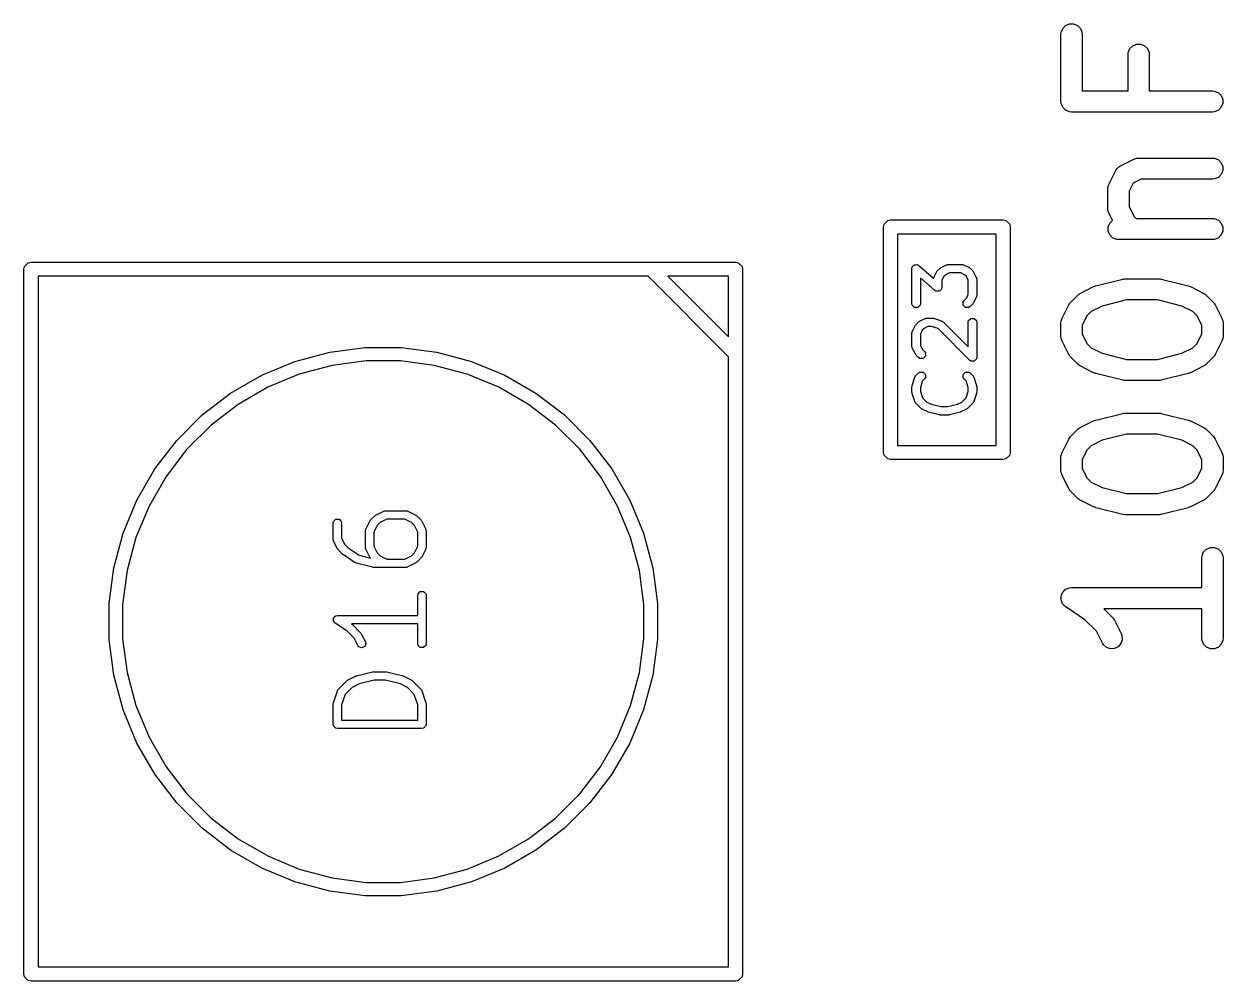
# Model space of a CAD drawing. Extents: x 4.17 to 6.89, y -6.18 to -1.34.
# Drawn here: x 4.5453 to 4.8803, y -5.9469 to -5.6795 of the extents above; entities that cross this region are included whole.
import ezdxf

# ---------------------------------------------------------------- set-up
doc = ezdxf.new("R2010")
doc.units = 0
doc.header["$MEASUREMENT"] = 0
doc.layers.add('BLACK', color=7, linetype='CONTINUOUS')

msp = doc.modelspace()

# ---------------------------------------------------------------- linework, layer by layer
at = {"layer": 'BLACK', "linetype": 'CONTINUOUS'}
for p, q in [((4.83503, -5.68241), (4.83509, -5.68184)), ((4.83509, -5.68184), (4.83553, -5.68077)), ((4.83553, -5.68077), (4.83634, -5.67996)), ((4.83634, -5.67996), (4.83741, -5.67952)), ((4.83741, -5.67952), (4.83856, -5.67952)), ((4.83856, -5.67952), (4.83963, -5.67996)), ((4.83963, -5.67996), (4.84044, -5.68077)), ((4.84044, -5.68077), (4.84088, -5.68184)), ((4.84088, -5.68184), (4.84094, -5.68241)), ((4.83503, -5.70116), (4.83503, -5.68241)), ((4.84094, -5.68241), (4.84094, -5.69821)), ((4.85509, -5.68558), (4.85616, -5.68514)), ((4.85616, -5.68514), (4.85731, -5.68514)), ((4.85731, -5.68514), (4.85837, -5.68558)), ((4.85378, -5.68804), (4.85384, -5.68746)), ((4.85378, -5.69821), (4.85378, -5.68804)), ((4.85384, -5.68746), (4.85428, -5.6864)), ((4.85428, -5.6864), (4.85509, -5.68558)), ((4.85837, -5.68558), (4.85919, -5.6864)), ((4.85919, -5.6864), (4.85963, -5.68746)), ((4.85963, -5.68746), (4.85969, -5.68804)), ((4.85969, -5.68804), (4.85969, -5.69821)), ((4.84094, -5.69821), (4.85378, -5.69821)), ((4.85969, -5.69821), (4.87736, -5.69821)), ((4.87736, -5.69821), (4.87793, -5.69827)), ((4.87793, -5.69827), (4.879, -5.69871)), ((4.879, -5.69871), (4.87981, -5.69952)), ((4.83509, -5.70174), (4.83503, -5.70116)), ((4.83553, -5.7028), (4.83509, -5.70174)), ((4.87981, -5.69952), (4.88025, -5.70059)), ((4.88025, -5.70174), (4.87981, -5.7028)), ((4.88025, -5.70059), (4.88025, -5.70174)), ((4.83634, -5.70362), (4.83553, -5.7028)), ((4.83741, -5.70406), (4.83634, -5.70362)), ((4.83798, -5.70412), (4.83741, -5.70406)), ((4.87736, -5.70412), (4.83798, -5.70412)), ((4.87793, -5.70406), (4.87736, -5.70412)), ((4.879, -5.70362), (4.87793, -5.70406)), ((4.87981, -5.7028), (4.879, -5.70362)), ((4.85166, -5.71914), (4.85541, -5.71727)), ((4.85541, -5.71727), (4.85595, -5.71706)), ((4.85595, -5.71706), (4.85606, -5.71705)), ((4.85606, -5.71705), (4.85616, -5.71701)), ((4.85616, -5.71701), (4.85673, -5.71696)), ((4.85673, -5.71696), (4.87736, -5.71696)), ((4.87736, -5.71696), (4.87793, -5.71701)), ((4.87793, -5.71701), (4.879, -5.71745)), ((4.879, -5.71745), (4.87981, -5.71827)), ((4.87981, -5.71827), (4.88025, -5.71933)), ((4.84847, -5.72421), (4.85034, -5.72046)), ((4.85034, -5.72046), (4.8504, -5.72037)), ((4.8504, -5.72037), (4.85042, -5.72032)), ((4.85042, -5.72032), (4.85047, -5.72027)), ((4.85047, -5.72027), (4.85065, -5.71997)), ((4.85065, -5.71997), (4.85093, -5.71973)), ((4.85093, -5.71973), (4.85117, -5.71945)), ((4.85117, -5.71945), (4.85146, -5.71927)), ((4.85146, -5.71927), (4.85152, -5.71922)), ((4.85152, -5.71922), (4.85157, -5.7192)), ((4.85157, -5.7192), (4.85166, -5.71914)), ((4.87981, -5.72155), (4.879, -5.72237)), ((4.88025, -5.72049), (4.87981, -5.72155)), ((4.88025, -5.71933), (4.88025, -5.72049)), ((4.84816, -5.72553), (4.84821, -5.72496)), ((4.84816, -5.73116), (4.84816, -5.72553)), ((4.84821, -5.72496), (4.84825, -5.72486)), ((4.84825, -5.72486), (4.84826, -5.72475)), ((4.84826, -5.72475), (4.84847, -5.72421)), ((4.85518, -5.72399), (4.85406, -5.72623)), ((4.85743, -5.72286), (4.85518, -5.72399)), ((4.87736, -5.72286), (4.85743, -5.72286)), ((4.87793, -5.72281), (4.87736, -5.72286)), ((4.879, -5.72237), (4.87793, -5.72281)), ((4.85406, -5.72623), (4.85406, -5.73046)), ((4.84821, -5.73173), (4.84816, -5.73116)), ((4.84825, -5.73183), (4.84821, -5.73173)), ((4.84826, -5.73194), (4.84825, -5.73183)), ((4.84847, -5.73248), (4.84826, -5.73194)), ((4.85406, -5.73046), (4.85541, -5.73316)), ((4.78543, -5.73622), (4.78558, -5.73547)), ((4.78558, -5.73547), (4.78665, -5.7344)), ((4.78665, -5.7344), (4.7874, -5.73425)), ((4.7874, -5.73425), (4.8189, -5.73425)), ((4.8189, -5.73425), (4.81965, -5.7344)), ((4.81965, -5.7344), (4.82072, -5.73547)), ((4.82072, -5.73547), (4.82087, -5.73622)), ((4.84821, -5.73621), (4.84865, -5.73514)), ((4.84942, -5.73438), (4.84847, -5.73248)), ((4.84865, -5.73514), (4.84942, -5.73438)), ((4.85541, -5.73316), (4.85608, -5.73383)), ((4.85608, -5.73383), (4.87736, -5.73383)), ((4.87736, -5.73383), (4.87793, -5.73389)), ((4.87793, -5.73389), (4.879, -5.73433)), ((4.879, -5.73433), (4.87981, -5.73514)), ((4.87981, -5.73514), (4.88025, -5.73621)), ((4.78543, -5.79921), (4.78543, -5.73622)), ((4.78937, -5.73819), (4.78937, -5.79724)), ((4.81693, -5.73819), (4.78937, -5.73819)), ((4.81693, -5.79724), (4.81693, -5.73819)), ((4.82087, -5.73622), (4.82087, -5.79921)), ((4.84821, -5.73736), (4.84821, -5.73621)), ((4.84865, -5.73842), (4.84821, -5.73736)), ((4.84947, -5.73924), (4.84865, -5.73842)), ((4.87981, -5.73842), (4.879, -5.73924)), ((4.88025, -5.73736), (4.87981, -5.73842)), ((4.88025, -5.73621), (4.88025, -5.73736)), ((4.85053, -5.73968), (4.84947, -5.73924)), ((4.85111, -5.73974), (4.85053, -5.73968)), ((4.87736, -5.73974), (4.85111, -5.73974)), ((4.87793, -5.73968), (4.87736, -5.73974)), ((4.879, -5.73924), (4.87793, -5.73968)), ((4.54528, -5.74803), (4.54543, -5.74728)), ((4.54528, -5.94488), (4.54528, -5.74803)), ((4.54543, -5.74728), (4.54649, -5.74621)), ((4.54649, -5.74621), (4.54724, -5.74606)), ((4.54724, -5.74606), (4.74409, -5.74606)), ((4.74409, -5.74606), (4.74485, -5.74621)), ((4.74485, -5.74621), (4.74591, -5.74728)), ((4.74591, -5.74728), (4.74606, -5.74803)), ((4.74606, -5.74803), (4.74606, -5.94488)), ((4.79338, -5.74784), (4.79345, -5.74751)), ((4.79338, -5.75759), (4.79338, -5.74784)), ((4.79345, -5.74747), (4.79346, -5.74745)), ((4.79345, -5.74751), (4.79345, -5.74747)), ((4.79346, -5.74745), (4.79347, -5.74739)), ((4.79347, -5.74739), (4.79377, -5.7471)), ((4.79377, -5.7471), (4.79404, -5.74679)), ((4.79404, -5.74679), (4.79408, -5.74678)), ((4.79408, -5.74678), (4.79411, -5.74675)), ((4.79411, -5.74675), (4.79453, -5.74675)), ((4.79453, -5.74675), (4.79494, -5.74673)), ((4.79494, -5.74673), (4.79499, -5.74675)), ((4.79499, -5.74675), (4.79502, -5.74675)), ((4.79502, -5.74675), (4.79505, -5.74679)), ((4.79505, -5.74679), (4.79534, -5.74696)), ((4.79534, -5.74696), (4.79944, -5.75054)), ((4.79951, -5.75032), (4.80026, -5.74882)), ((4.80026, -5.74882), (4.80037, -5.74867)), ((4.80037, -5.74867), (4.80048, -5.74851)), ((4.80048, -5.74851), (4.80123, -5.74776)), ((4.80123, -5.74776), (4.80139, -5.74765)), ((4.80139, -5.74765), (4.80153, -5.74754)), ((4.80153, -5.74754), (4.80303, -5.74679)), ((4.80384, -5.74903), (4.80276, -5.74956)), ((4.80303, -5.74679), (4.80309, -5.74677)), ((4.80309, -5.74677), (4.80311, -5.74675)), ((4.80311, -5.74675), (4.8033, -5.74672)), ((4.8033, -5.74672), (4.80348, -5.74667)), ((4.80348, -5.74667), (4.8035, -5.74667)), ((4.8035, -5.74667), (4.80356, -5.74666)), ((4.80356, -5.74666), (4.80731, -5.74666)), ((4.80703, -5.74903), (4.80384, -5.74903)), ((4.80811, -5.74956), (4.80703, -5.74903)), ((4.80731, -5.74666), (4.80737, -5.74667)), ((4.80737, -5.74667), (4.8074, -5.74667)), ((4.8074, -5.74667), (4.80758, -5.74672)), ((4.80758, -5.74672), (4.80776, -5.74675)), ((4.80776, -5.74675), (4.80778, -5.74677)), ((4.80778, -5.74677), (4.80784, -5.74679)), ((4.80784, -5.74679), (4.80934, -5.74754)), ((4.80934, -5.74754), (4.80949, -5.74765)), ((4.80949, -5.74765), (4.80965, -5.74776)), ((4.80965, -5.74776), (4.8104, -5.74851)), ((4.8104, -5.74851), (4.8105, -5.74867)), ((4.8105, -5.74867), (4.81062, -5.74882)), ((4.81062, -5.74882), (4.81137, -5.75032)), ((4.54921, -5.75), (4.54921, -5.94291)), ((4.71966, -5.75), (4.54921, -5.75)), ((4.74213, -5.77247), (4.71966, -5.75)), ((4.72522, -5.75), (4.74213, -5.7669)), ((4.74213, -5.75), (4.72522, -5.75)), ((4.74213, -5.7669), (4.74213, -5.75)), ((4.79979, -5.75398), (4.79575, -5.75045)), ((4.79575, -5.75045), (4.79575, -5.75759)), ((4.79944, -5.75054), (4.79947, -5.75039)), ((4.79947, -5.75039), (4.79949, -5.75037)), ((4.79949, -5.75037), (4.79951, -5.75032)), ((4.80228, -5.75004), (4.80174, -5.75112)), ((4.80174, -5.75112), (4.80174, -5.75309)), ((4.80276, -5.74956), (4.80228, -5.75004)), ((4.80859, -5.75004), (4.80811, -5.74956)), ((4.80913, -5.75112), (4.80859, -5.75004)), ((4.80913, -5.75506), (4.80913, -5.75112)), ((4.81137, -5.75032), (4.81138, -5.75037)), ((4.81138, -5.75037), (4.8114, -5.75039)), ((4.8114, -5.75039), (4.81144, -5.75058)), ((4.81144, -5.75058), (4.81149, -5.75076)), ((4.81149, -5.75076), (4.81148, -5.75079)), ((4.81148, -5.75079), (4.81149, -5.75084)), ((4.81149, -5.75084), (4.81149, -5.75534)), ((4.84477, -5.75267), (4.85227, -5.75079)), ((4.85227, -5.75079), (4.85237, -5.75078)), ((4.85237, -5.75078), (4.85241, -5.75076)), ((4.85241, -5.75076), (4.85262, -5.75074)), ((4.85262, -5.75074), (4.85284, -5.75071)), ((4.85284, -5.75071), (4.85288, -5.75071)), ((4.85288, -5.75071), (4.85298, -5.7507)), ((4.85298, -5.7507), (4.86236, -5.7507)), ((4.86236, -5.7507), (4.86246, -5.75071)), ((4.86246, -5.75071), (4.8625, -5.75071)), ((4.8625, -5.75071), (4.86272, -5.75074)), ((4.86272, -5.75074), (4.86293, -5.75076)), ((4.86293, -5.75076), (4.86297, -5.75078)), ((4.86297, -5.75078), (4.86307, -5.75079)), ((4.86307, -5.75079), (4.87057, -5.75267)), ((4.80008, -5.75415), (4.79979, -5.75398)), ((4.80011, -5.75418), (4.80008, -5.75415)), ((4.80014, -5.75418), (4.80011, -5.75418)), ((4.80018, -5.75421), (4.80014, -5.75418)), ((4.8006, -5.75418), (4.80018, -5.75421)), ((4.80102, -5.75418), (4.8006, -5.75418)), ((4.80104, -5.75415), (4.80102, -5.75418)), ((4.80109, -5.75415), (4.80104, -5.75415)), ((4.80136, -5.75384), (4.80109, -5.75415)), ((4.80165, -5.75355), (4.80136, -5.75384)), ((4.80167, -5.75349), (4.80165, -5.75355)), ((4.80168, -5.75347), (4.80167, -5.75349)), ((4.80174, -5.75309), (4.80168, -5.75342)), ((4.80168, -5.75342), (4.80168, -5.75347)), ((4.80859, -5.75614), (4.80913, -5.75506)), ((4.81138, -5.75581), (4.81137, -5.75587)), ((4.8114, -5.7558), (4.81138, -5.75581)), ((4.81144, -5.75561), (4.8114, -5.7558)), ((4.81149, -5.75543), (4.81144, -5.75561)), ((4.81149, -5.75534), (4.81148, -5.7554)), ((4.81148, -5.7554), (4.81149, -5.75543)), ((4.83777, -5.75719), (4.83965, -5.75532)), ((4.83965, -5.75532), (4.83987, -5.75513)), ((4.83987, -5.75513), (4.83992, -5.75507)), ((4.83992, -5.75507), (4.84001, -5.75502)), ((4.84001, -5.75502), (4.84009, -5.75495)), ((4.84009, -5.75495), (4.84017, -5.75492)), ((4.84017, -5.75492), (4.84041, -5.75476)), ((4.84041, -5.75476), (4.84416, -5.75289)), ((4.84416, -5.75289), (4.84421, -5.75287)), ((4.84421, -5.75287), (4.84422, -5.75286)), ((4.84422, -5.75286), (4.84446, -5.75277)), ((4.84446, -5.75277), (4.8447, -5.75268)), ((4.8447, -5.75268), (4.84473, -5.75268)), ((4.84473, -5.75268), (4.84477, -5.75267)), ((4.87057, -5.75267), (4.87061, -5.75268)), ((4.87061, -5.75268), (4.87064, -5.75268)), ((4.87064, -5.75268), (4.87088, -5.75277)), ((4.87088, -5.75277), (4.87112, -5.75286)), ((4.87112, -5.75286), (4.87113, -5.75287)), ((4.87113, -5.75287), (4.87118, -5.75289)), ((4.87118, -5.75289), (4.87493, -5.75476)), ((4.87493, -5.75476), (4.87517, -5.75492)), ((4.87517, -5.75492), (4.87525, -5.75495)), ((4.87525, -5.75495), (4.87533, -5.75502)), ((4.87533, -5.75502), (4.87542, -5.75507)), ((4.87542, -5.75507), (4.87547, -5.75513)), ((4.87547, -5.75513), (4.87569, -5.75532)), ((4.87569, -5.75532), (4.87757, -5.75719)), ((4.79347, -5.75804), (4.79338, -5.75759)), ((4.79411, -5.75868), (4.79347, -5.75804)), ((4.79502, -5.75868), (4.79411, -5.75868)), ((4.79566, -5.75804), (4.79502, -5.75868)), ((4.79575, -5.75759), (4.79566, -5.75804)), ((4.80772, -5.75714), (4.80798, -5.75676)), ((4.80772, -5.75804), (4.80772, -5.75714)), ((4.80836, -5.75868), (4.80772, -5.75804)), ((4.80798, -5.75676), (4.80859, -5.75614)), ((4.80926, -5.75868), (4.80836, -5.75868)), ((4.80965, -5.75843), (4.80926, -5.75868)), ((4.8104, -5.75768), (4.80965, -5.75843)), ((4.8105, -5.75752), (4.8104, -5.75768)), ((4.81062, -5.75737), (4.8105, -5.75752)), ((4.81137, -5.75587), (4.81062, -5.75737)), ((4.83534, -5.76171), (4.83722, -5.75796)), ((4.83722, -5.75796), (4.83737, -5.75771)), ((4.83737, -5.75771), (4.8374, -5.75764)), ((4.8374, -5.75764), (4.83747, -5.75756)), ((4.83747, -5.75756), (4.83753, -5.75747)), ((4.83753, -5.75747), (4.83759, -5.75742)), ((4.83759, -5.75742), (4.83777, -5.75719)), ((4.84651, -5.75832), (4.84348, -5.75983)), ((4.85335, -5.75661), (4.84651, -5.75832)), ((4.86199, -5.75661), (4.85335, -5.75661)), ((4.86883, -5.75832), (4.86199, -5.75661)), ((4.87186, -5.75983), (4.86883, -5.75832)), ((4.87757, -5.75719), (4.87775, -5.75742)), ((4.87775, -5.75742), (4.87781, -5.75747)), ((4.87781, -5.75747), (4.87787, -5.75756)), ((4.87787, -5.75756), (4.87794, -5.75764)), ((4.87794, -5.75764), (4.87797, -5.75771)), ((4.87797, -5.75771), (4.87812, -5.75796)), ((4.87812, -5.75796), (4.88, -5.76171)), ((4.79539, -5.76265), (4.79554, -5.76254)), ((4.79554, -5.76254), (4.79704, -5.76179)), ((4.79704, -5.76179), (4.79709, -5.76177)), ((4.79709, -5.76177), (4.79711, -5.76175)), ((4.79711, -5.76175), (4.7973, -5.76171)), ((4.7973, -5.76171), (4.79748, -5.76166)), ((4.79748, -5.76166), (4.79751, -5.76167)), ((4.79751, -5.76167), (4.79756, -5.76166)), ((4.79756, -5.76166), (4.79906, -5.76166)), ((4.79906, -5.76166), (4.79925, -5.7617)), ((4.79925, -5.7617), (4.79944, -5.76172)), ((4.79944, -5.76172), (4.80169, -5.76247)), ((4.80169, -5.76247), (4.80174, -5.7625)), ((4.80174, -5.7625), (4.80177, -5.7625)), ((4.80177, -5.7625), (4.80192, -5.76261)), ((4.80913, -5.76284), (4.80922, -5.76239)), ((4.80922, -5.76239), (4.80986, -5.76175)), ((4.80986, -5.76175), (4.81076, -5.76175)), ((4.81076, -5.76175), (4.8114, -5.76239)), ((4.8114, -5.76239), (4.81149, -5.76284)), ((4.83503, -5.76303), (4.83509, -5.76245)), ((4.83509, -5.76245), (4.83513, -5.76236)), ((4.83513, -5.76236), (4.83514, -5.76225)), ((4.83514, -5.76225), (4.83534, -5.76171)), ((4.84229, -5.76103), (4.84094, -5.76373)), ((4.84348, -5.75983), (4.84229, -5.76103)), ((4.87305, -5.76103), (4.87186, -5.75983)), ((4.8744, -5.76373), (4.87305, -5.76103)), ((4.88, -5.76171), (4.8802, -5.76225)), ((4.8802, -5.76225), (4.88021, -5.76236)), ((4.88021, -5.76236), (4.88025, -5.76245)), ((4.88025, -5.76245), (4.88031, -5.76303)), ((4.79338, -5.76584), (4.79339, -5.76578)), ((4.79338, -5.76959), (4.79338, -5.76584)), ((4.79339, -5.76576), (4.79344, -5.76558)), ((4.79339, -5.76578), (4.79339, -5.76576)), ((4.79344, -5.76558), (4.79347, -5.76539)), ((4.79347, -5.76539), (4.79349, -5.76537)), ((4.79349, -5.76537), (4.79351, -5.76531)), ((4.79351, -5.76531), (4.79426, -5.76381)), ((4.79426, -5.76381), (4.79437, -5.76366)), ((4.79437, -5.76366), (4.79448, -5.76351)), ((4.79448, -5.76351), (4.79523, -5.76276)), ((4.79523, -5.76276), (4.79539, -5.76265)), ((4.79628, -5.76504), (4.79575, -5.76612)), ((4.79676, -5.76456), (4.79628, -5.76504)), ((4.79784, -5.76402), (4.79676, -5.76456)), ((4.79887, -5.76402), (4.79784, -5.76402)), ((4.80068, -5.76462), (4.79887, -5.76402)), ((4.80948, -5.77343), (4.80068, -5.76462)), ((4.80192, -5.76261), (4.80209, -5.7627)), ((4.80209, -5.7627), (4.8021, -5.76272)), ((4.8021, -5.76272), (4.80215, -5.76276)), ((4.80215, -5.76276), (4.80913, -5.76974)), ((4.80913, -5.76974), (4.80913, -5.76284)), ((4.81149, -5.76284), (4.81149, -5.77259)), ((4.83503, -5.76678), (4.83503, -5.76303)), ((4.84094, -5.76373), (4.84094, -5.76608)), ((4.8744, -5.76608), (4.8744, -5.76373)), ((4.88031, -5.76303), (4.88031, -5.76678)), ((4.79575, -5.76612), (4.79575, -5.76931)), ((4.83509, -5.76736), (4.83503, -5.76678)), ((4.83513, -5.76745), (4.83509, -5.76736)), ((4.83514, -5.76756), (4.83513, -5.76745)), ((4.83534, -5.7681), (4.83514, -5.76756)), ((4.83722, -5.77185), (4.83534, -5.7681)), ((4.84094, -5.76608), (4.84229, -5.76878)), ((4.84229, -5.76878), (4.84348, -5.76998)), ((4.87186, -5.76998), (4.87305, -5.76878)), ((4.87305, -5.76878), (4.8744, -5.76608)), ((4.88, -5.7681), (4.87812, -5.77185)), ((4.8802, -5.76756), (4.88, -5.7681)), ((4.88021, -5.76745), (4.8802, -5.76756)), ((4.88025, -5.76736), (4.88021, -5.76745)), ((4.88031, -5.76678), (4.88025, -5.76736)), ((4.62099, -5.77376), (4.63069, -5.77116)), ((4.63069, -5.77116), (4.64065, -5.76985)), ((4.64065, -5.76985), (4.65069, -5.76985)), ((4.65069, -5.76985), (4.66065, -5.77116)), ((4.66065, -5.77116), (4.67035, -5.77376)), ((4.74213, -5.94291), (4.74213, -5.77247)), ((4.79339, -5.76965), (4.79338, -5.76959)), ((4.79339, -5.76967), (4.79339, -5.76965)), ((4.79344, -5.76986), (4.79339, -5.76967)), ((4.79347, -5.77004), (4.79344, -5.76986)), ((4.79349, -5.77006), (4.79347, -5.77004)), ((4.79351, -5.77012), (4.79349, -5.77006)), ((4.79426, -5.77162), (4.79351, -5.77012)), ((4.79437, -5.77177), (4.79426, -5.77162)), ((4.79448, -5.77193), (4.79437, -5.77177)), ((4.79523, -5.77268), (4.79448, -5.77193)), ((4.79575, -5.76931), (4.79628, -5.77039)), ((4.79628, -5.77039), (4.7969, -5.77101)), ((4.79716, -5.77229), (4.79652, -5.77293)), ((4.7969, -5.77101), (4.79716, -5.77139)), ((4.79716, -5.77139), (4.79716, -5.77229)), ((4.81149, -5.77259), (4.8114, -5.77304)), ((4.83737, -5.7721), (4.83722, -5.77185)), ((4.8374, -5.77217), (4.83737, -5.7721)), ((4.83747, -5.77225), (4.8374, -5.77217)), ((4.83753, -5.77234), (4.83747, -5.77225)), ((4.83759, -5.77239), (4.83753, -5.77234)), ((4.83777, -5.77262), (4.83759, -5.77239)), ((4.84348, -5.76998), (4.84651, -5.77149)), ((4.84651, -5.77149), (4.85335, -5.7732)), ((4.86199, -5.7732), (4.86883, -5.77149)), ((4.86883, -5.77149), (4.87186, -5.76998)), ((4.87775, -5.77239), (4.87757, -5.77262)), ((4.87781, -5.77234), (4.87775, -5.77239)), ((4.87787, -5.77225), (4.87781, -5.77234)), ((4.87794, -5.77217), (4.87787, -5.77225)), ((4.87797, -5.7721), (4.87794, -5.77217)), ((4.87812, -5.77185), (4.87797, -5.7721)), ((4.61171, -5.7776), (4.62099, -5.77376)), ((4.63143, -5.77487), (4.62221, -5.77734)), ((4.6409, -5.77362), (4.63143, -5.77487)), ((4.65044, -5.77362), (4.6409, -5.77362)), ((4.65991, -5.77487), (4.65044, -5.77362)), ((4.66913, -5.77734), (4.65991, -5.77487)), ((4.67035, -5.77376), (4.67962, -5.7776)), ((4.79561, -5.77293), (4.79523, -5.77268)), ((4.79652, -5.77293), (4.79561, -5.77293)), ((4.80986, -5.77368), (4.80948, -5.77343)), ((4.81076, -5.77368), (4.80986, -5.77368)), ((4.80986, -5.77368), (4.80986, -5.77368)), ((4.80986, -5.77368), (4.80986, -5.77368)), ((4.8114, -5.77304), (4.81076, -5.77368)), ((4.81076, -5.77368), (4.81076, -5.77368)), ((4.83965, -5.77449), (4.83777, -5.77262)), ((4.83987, -5.77468), (4.83965, -5.77449)), ((4.83992, -5.77474), (4.83987, -5.77468)), ((4.84001, -5.77479), (4.83992, -5.77474)), ((4.84009, -5.77486), (4.84001, -5.77479)), ((4.84017, -5.77489), (4.84009, -5.77486)), ((4.84041, -5.77504), (4.84017, -5.77489)), ((4.84416, -5.77692), (4.84041, -5.77504)), ((4.85335, -5.7732), (4.86199, -5.7732)), ((4.87493, -5.77504), (4.87118, -5.77692)), ((4.87517, -5.77489), (4.87493, -5.77504)), ((4.87525, -5.77486), (4.87517, -5.77489)), ((4.87533, -5.77479), (4.87525, -5.77486)), ((4.87542, -5.77474), (4.87533, -5.77479)), ((4.87547, -5.77468), (4.87542, -5.77474)), ((4.87569, -5.77449), (4.87547, -5.77468)), ((4.87757, -5.77262), (4.87569, -5.77449)), ((4.60302, -5.78262), (4.61171, -5.7776)), ((4.62221, -5.77734), (4.61339, -5.78099)), ((4.67795, -5.78099), (4.66913, -5.77734)), ((4.67962, -5.7776), (4.68832, -5.78262)), ((4.79344, -5.78047), (4.79419, -5.77822)), ((4.79419, -5.77822), (4.79422, -5.77817)), ((4.79422, -5.77814), (4.79433, -5.77798)), ((4.79422, -5.77817), (4.79422, -5.77814)), ((4.79433, -5.77798), (4.79442, -5.77782)), ((4.79442, -5.77782), (4.79445, -5.7778)), ((4.79445, -5.7778), (4.79448, -5.77775)), ((4.79448, -5.77775), (4.79523, -5.77701)), ((4.79523, -5.77701), (4.79561, -5.77675)), ((4.79561, -5.77675), (4.79652, -5.77675)), ((4.79635, -5.77923), (4.79575, -5.78103)), ((4.7969, -5.77868), (4.79635, -5.77923)), ((4.79652, -5.77675), (4.79716, -5.77739)), ((4.79716, -5.77829), (4.7969, -5.77868)), ((4.79716, -5.77739), (4.79716, -5.77829)), ((4.80772, -5.77739), (4.80836, -5.77675)), ((4.80772, -5.77829), (4.80772, -5.77739)), ((4.80798, -5.77868), (4.80772, -5.77829)), ((4.80853, -5.77923), (4.80798, -5.77868)), ((4.80836, -5.77675), (4.80926, -5.77675)), ((4.80913, -5.78103), (4.80853, -5.77923)), ((4.80926, -5.77675), (4.80965, -5.77701)), ((4.80965, -5.77701), (4.8104, -5.77775)), ((4.8104, -5.77775), (4.81043, -5.7778)), ((4.81043, -5.7778), (4.81045, -5.77782)), ((4.81045, -5.77782), (4.81055, -5.77798)), ((4.81055, -5.77798), (4.81065, -5.77814)), ((4.81065, -5.77814), (4.81065, -5.77817)), ((4.81065, -5.77817), (4.81068, -5.77822)), ((4.81068, -5.77822), (4.81143, -5.78047)), ((4.84421, -5.77694), (4.84416, -5.77692)), ((4.84422, -5.77695), (4.84421, -5.77694)), ((4.84446, -5.77703), (4.84422, -5.77695)), ((4.8447, -5.77713), (4.84446, -5.77703)), ((4.84473, -5.77713), (4.8447, -5.77713)), ((4.84477, -5.77714), (4.84473, -5.77713)), ((4.85227, -5.77902), (4.84477, -5.77714)), ((4.85237, -5.77903), (4.85227, -5.77902)), ((4.85241, -5.77905), (4.85237, -5.77903)), ((4.85262, -5.77907), (4.85241, -5.77905)), ((4.85284, -5.7791), (4.85262, -5.77907)), ((4.85288, -5.7791), (4.85284, -5.7791)), ((4.85298, -5.77911), (4.85288, -5.7791)), ((4.86236, -5.77911), (4.85298, -5.77911)), ((4.86246, -5.7791), (4.86236, -5.77911)), ((4.8625, -5.7791), (4.86246, -5.7791)), ((4.86272, -5.77907), (4.8625, -5.7791)), ((4.86293, -5.77905), (4.86272, -5.77907)), ((4.86297, -5.77903), (4.86293, -5.77905)), ((4.86307, -5.77902), (4.86297, -5.77903)), ((4.87057, -5.77714), (4.86307, -5.77902)), ((4.87061, -5.77713), (4.87057, -5.77714)), ((4.87064, -5.77713), (4.87061, -5.77713)), ((4.87088, -5.77703), (4.87064, -5.77713)), ((4.87112, -5.77695), (4.87088, -5.77703)), ((4.87113, -5.77694), (4.87112, -5.77695)), ((4.87118, -5.77692), (4.87113, -5.77694)), ((4.59505, -5.78874), (4.60302, -5.78262)), ((4.61339, -5.78099), (4.60512, -5.78577)), ((4.68622, -5.78577), (4.67795, -5.78099)), ((4.68832, -5.78262), (4.69629, -5.78874)), ((4.79338, -5.78084), (4.79342, -5.78065)), ((4.79338, -5.78234), (4.79338, -5.78084)), ((4.79342, -5.78253), (4.79338, -5.78234)), ((4.79342, -5.78065), (4.79344, -5.78047)), ((4.79344, -5.78271), (4.79342, -5.78253)), ((4.79575, -5.78103), (4.79575, -5.78215)), ((4.79575, -5.78215), (4.79635, -5.78395)), ((4.80853, -5.78395), (4.80913, -5.78215)), ((4.80913, -5.78215), (4.80913, -5.78103)), ((4.81143, -5.78047), (4.81146, -5.78065)), ((4.81146, -5.78253), (4.81143, -5.78271)), ((4.81146, -5.78065), (4.81149, -5.78084)), ((4.81149, -5.78234), (4.81146, -5.78253)), ((4.81149, -5.78084), (4.81149, -5.78234)), ((4.60512, -5.78577), (4.59754, -5.79158)), ((4.6938, -5.79158), (4.68622, -5.78577)), ((4.79419, -5.78496), (4.79344, -5.78271)), ((4.79422, -5.78501), (4.79419, -5.78496)), ((4.79422, -5.78504), (4.79422, -5.78501)), ((4.79433, -5.7852), (4.79422, -5.78504)), ((4.79442, -5.78536), (4.79433, -5.7852)), ((4.79445, -5.78538), (4.79442, -5.78536)), ((4.79448, -5.78542), (4.79445, -5.78538)), ((4.79598, -5.78692), (4.79448, -5.78542)), ((4.79635, -5.78395), (4.79751, -5.78512)), ((4.79751, -5.78512), (4.79873, -5.78572)), ((4.79873, -5.78572), (4.80146, -5.78641)), ((4.80342, -5.78641), (4.80615, -5.78572)), ((4.80615, -5.78572), (4.80736, -5.78512)), ((4.80736, -5.78512), (4.80853, -5.78395)), ((4.8104, -5.78542), (4.8089, -5.78692)), ((4.81043, -5.78538), (4.8104, -5.78542)), ((4.81045, -5.78536), (4.81043, -5.78538)), ((4.81055, -5.7852), (4.81045, -5.78536)), ((4.81065, -5.78504), (4.81055, -5.7852)), ((4.81068, -5.78496), (4.81065, -5.78501)), ((4.81065, -5.78501), (4.81065, -5.78504)), ((4.81143, -5.78271), (4.81068, -5.78496)), ((4.58795, -5.79584), (4.59505, -5.78874)), ((4.69629, -5.78874), (4.70339, -5.79584)), ((4.79614, -5.78703), (4.79598, -5.78692)), ((4.79629, -5.78715), (4.79614, -5.78703)), ((4.79779, -5.7879), (4.79629, -5.78715)), ((4.79791, -5.78793), (4.79779, -5.7879)), ((4.79803, -5.78798), (4.79791, -5.78793)), ((4.80103, -5.78873), (4.79803, -5.78798)), ((4.80117, -5.78874), (4.80103, -5.78873)), ((4.80131, -5.78877), (4.80117, -5.78874)), ((4.80356, -5.78877), (4.80131, -5.78877)), ((4.80146, -5.78641), (4.80342, -5.78641)), ((4.8037, -5.78874), (4.80356, -5.78877)), ((4.80385, -5.78873), (4.8037, -5.78874)), ((4.80685, -5.78798), (4.80385, -5.78873)), ((4.80697, -5.78793), (4.80685, -5.78798)), ((4.80709, -5.7879), (4.80697, -5.78793)), ((4.80859, -5.78715), (4.80709, -5.7879)), ((4.80874, -5.78703), (4.80859, -5.78715)), ((4.8089, -5.78692), (4.80874, -5.78703)), ((4.84477, -5.79016), (4.85227, -5.78829)), ((4.85227, -5.78829), (4.85237, -5.78827)), ((4.85237, -5.78827), (4.85241, -5.78826)), ((4.85241, -5.78826), (4.85262, -5.78823)), ((4.85262, -5.78823), (4.85284, -5.7882)), ((4.85284, -5.7882), (4.85288, -5.78821)), ((4.85288, -5.78821), (4.85298, -5.7882)), ((4.85298, -5.7882), (4.86236, -5.7882)), ((4.86236, -5.7882), (4.86246, -5.78821)), ((4.86246, -5.78821), (4.8625, -5.7882)), ((4.8625, -5.7882), (4.86272, -5.78823)), ((4.86272, -5.78823), (4.86293, -5.78826)), ((4.86293, -5.78826), (4.86297, -5.78827)), ((4.86297, -5.78827), (4.86307, -5.78829)), ((4.86307, -5.78829), (4.87057, -5.79016)), ((4.59754, -5.79158), (4.59079, -5.79833)), ((4.70055, -5.79833), (4.6938, -5.79158)), ((4.83965, -5.79281), (4.83987, -5.79263)), ((4.83987, -5.79263), (4.83992, -5.79257)), ((4.83992, -5.79257), (4.84001, -5.79251)), ((4.84001, -5.79251), (4.84009, -5.79245)), ((4.84009, -5.79245), (4.84017, -5.79242)), ((4.84017, -5.79242), (4.84041, -5.79226)), ((4.84041, -5.79226), (4.84416, -5.79038)), ((4.84416, -5.79038), (4.84421, -5.79037)), ((4.84421, -5.79037), (4.84422, -5.79036)), ((4.84422, -5.79036), (4.84446, -5.79027)), ((4.84446, -5.79027), (4.8447, -5.79018)), ((4.8447, -5.79018), (4.84473, -5.79018)), ((4.84473, -5.79018), (4.84477, -5.79016)), ((4.87057, -5.79016), (4.87061, -5.79018)), ((4.87061, -5.79018), (4.87064, -5.79018)), ((4.87064, -5.79018), (4.87088, -5.79027)), ((4.87088, -5.79027), (4.87112, -5.79036)), ((4.87112, -5.79036), (4.87113, -5.79037)), ((4.87113, -5.79037), (4.87118, -5.79038)), ((4.87118, -5.79038), (4.87493, -5.79226)), ((4.87493, -5.79226), (4.87517, -5.79242)), ((4.87517, -5.79242), (4.87525, -5.79245)), ((4.87525, -5.79245), (4.87533, -5.79251)), ((4.87533, -5.79251), (4.87542, -5.79257)), ((4.87542, -5.79257), (4.87547, -5.79263)), ((4.87547, -5.79263), (4.87569, -5.79281)), ((4.58184, -5.8038), (4.58795, -5.79584)), ((4.70339, -5.79584), (4.7095, -5.8038)), ((4.83534, -5.7992), (4.83722, -5.79545)), ((4.83722, -5.79545), (4.83737, -5.79521)), ((4.83737, -5.79521), (4.8374, -5.79513)), ((4.8374, -5.79513), (4.83747, -5.79505)), ((4.83747, -5.79505), (4.83753, -5.79496)), ((4.83753, -5.79496), (4.83759, -5.79491)), ((4.83759, -5.79491), (4.83777, -5.79469)), ((4.83777, -5.79469), (4.83965, -5.79281)), ((4.84651, -5.79581), (4.84348, -5.79733)), ((4.85335, -5.7941), (4.84651, -5.79581)), ((4.86199, -5.7941), (4.85335, -5.7941)), ((4.86883, -5.79581), (4.86199, -5.7941)), ((4.87186, -5.79733), (4.86883, -5.79581)), ((4.87569, -5.79281), (4.87757, -5.79469)), ((4.87757, -5.79469), (4.87775, -5.79491)), ((4.87775, -5.79491), (4.87781, -5.79496)), ((4.87781, -5.79496), (4.87787, -5.79505)), ((4.87787, -5.79505), (4.87794, -5.79513)), ((4.87794, -5.79513), (4.87797, -5.79521)), ((4.87797, -5.79521), (4.87812, -5.79545)), ((4.87812, -5.79545), (4.88, -5.7992)), ((4.59079, -5.79833), (4.58498, -5.80591)), ((4.70636, -5.80591), (4.70055, -5.79833)), ((4.78558, -5.79997), (4.78543, -5.79921)), ((4.78937, -5.79724), (4.81693, -5.79724)), ((4.82087, -5.79921), (4.82072, -5.79997)), ((4.83514, -5.79975), (4.83534, -5.7992)), ((4.84229, -5.79852), (4.84094, -5.80122)), ((4.84348, -5.79733), (4.84229, -5.79852)), ((4.87305, -5.79852), (4.87186, -5.79733)), ((4.8744, -5.80122), (4.87305, -5.79852)), ((4.88, -5.7992), (4.8802, -5.79975)), ((4.78665, -5.80103), (4.78558, -5.79997)), ((4.7874, -5.80118), (4.78665, -5.80103)), ((4.8189, -5.80118), (4.7874, -5.80118)), ((4.81965, -5.80103), (4.8189, -5.80118)), ((4.82072, -5.79997), (4.81965, -5.80103)), ((4.83503, -5.80052), (4.83509, -5.79995)), ((4.83503, -5.80427), (4.83503, -5.80052)), ((4.83509, -5.79995), (4.83513, -5.79985)), ((4.83513, -5.79985), (4.83514, -5.79975)), ((4.84094, -5.80122), (4.84094, -5.80358)), ((4.8744, -5.80358), (4.8744, -5.80122)), ((4.8802, -5.79975), (4.88021, -5.79985)), ((4.88021, -5.79985), (4.88025, -5.79995)), ((4.88025, -5.79995), (4.88031, -5.80052)), ((4.88031, -5.80052), (4.88031, -5.80427)), ((4.57681, -5.8125), (4.58184, -5.8038)), ((4.58498, -5.80591), (4.58021, -5.81417)), ((4.71113, -5.81417), (4.70636, -5.80591)), ((4.7095, -5.8038), (4.71452, -5.8125)), ((4.83509, -5.80485), (4.83503, -5.80427)), ((4.83513, -5.80495), (4.83509, -5.80485)), ((4.83514, -5.80505), (4.83513, -5.80495)), ((4.83534, -5.80559), (4.83514, -5.80505)), ((4.83722, -5.80934), (4.83534, -5.80559)), ((4.84094, -5.80358), (4.84229, -5.80627)), ((4.87305, -5.80627), (4.8744, -5.80358)), ((4.88, -5.80559), (4.87812, -5.80934)), ((4.8802, -5.80505), (4.88, -5.80559)), ((4.88021, -5.80495), (4.8802, -5.80505)), ((4.88025, -5.80485), (4.88021, -5.80495)), ((4.88031, -5.80427), (4.88025, -5.80485)), ((4.83737, -5.80959), (4.83722, -5.80934)), ((4.84229, -5.80627), (4.84348, -5.80747)), ((4.84348, -5.80747), (4.84651, -5.80899)), ((4.84651, -5.80899), (4.85335, -5.8107)), ((4.86199, -5.8107), (4.86883, -5.80899)), ((4.86883, -5.80899), (4.87186, -5.80747)), ((4.87186, -5.80747), (4.87305, -5.80627)), ((4.87812, -5.80934), (4.87797, -5.80959)), ((4.57297, -5.82178), (4.57681, -5.8125)), ((4.71452, -5.8125), (4.71837, -5.82178)), ((4.8374, -5.80966), (4.83737, -5.80959)), ((4.83747, -5.80975), (4.8374, -5.80966)), ((4.83753, -5.80983), (4.83747, -5.80975)), ((4.83759, -5.80989), (4.83753, -5.80983)), ((4.83777, -5.81011), (4.83759, -5.80989)), ((4.83965, -5.81199), (4.83777, -5.81011)), ((4.83987, -5.81217), (4.83965, -5.81199)), ((4.83992, -5.81223), (4.83987, -5.81217)), ((4.84001, -5.81229), (4.83992, -5.81223)), ((4.84009, -5.81235), (4.84001, -5.81229)), ((4.84017, -5.81238), (4.84009, -5.81235)), ((4.84041, -5.81254), (4.84017, -5.81238)), ((4.84416, -5.81441), (4.84041, -5.81254)), ((4.85335, -5.8107), (4.86199, -5.8107)), ((4.87493, -5.81254), (4.87118, -5.81441)), ((4.87517, -5.81238), (4.87493, -5.81254)), ((4.87525, -5.81235), (4.87517, -5.81238)), ((4.87533, -5.81229), (4.87525, -5.81235)), ((4.87542, -5.81223), (4.87533, -5.81229)), ((4.87547, -5.81217), (4.87542, -5.81223)), ((4.87569, -5.81199), (4.87547, -5.81217)), ((4.87757, -5.81011), (4.87569, -5.81199)), ((4.87775, -5.80989), (4.87757, -5.81011)), ((4.87781, -5.80983), (4.87775, -5.80989)), ((4.87787, -5.80975), (4.87781, -5.80983)), ((4.87794, -5.80966), (4.87787, -5.80975)), ((4.87797, -5.80959), (4.87794, -5.80966)), ((4.58021, -5.81417), (4.57655, -5.82299)), ((4.64357, -5.81672), (4.64582, -5.81559)), ((4.64582, -5.81559), (4.64588, -5.81558)), ((4.64588, -5.81558), (4.6459, -5.81556)), ((4.6459, -5.81556), (4.64608, -5.81552)), ((4.64608, -5.81552), (4.64627, -5.81547)), ((4.64627, -5.81547), (4.64629, -5.81548)), ((4.64629, -5.81548), (4.64635, -5.81547)), ((4.64635, -5.81547), (4.65198, -5.81547)), ((4.65198, -5.81547), (4.65203, -5.81548)), ((4.65203, -5.81548), (4.65206, -5.81547)), ((4.65206, -5.81547), (4.65224, -5.81552)), ((4.65224, -5.81552), (4.65243, -5.81556)), ((4.65243, -5.81556), (4.65245, -5.81558)), ((4.65245, -5.81558), (4.6525, -5.81559)), ((4.6525, -5.81559), (4.65475, -5.81672)), ((4.71479, -5.82299), (4.71113, -5.81417)), ((4.84421, -5.81443), (4.84416, -5.81441)), ((4.84422, -5.81444), (4.84421, -5.81443)), ((4.84446, -5.81453), (4.84422, -5.81444)), ((4.8447, -5.81462), (4.84446, -5.81453)), ((4.84473, -5.81462), (4.8447, -5.81462)), ((4.84477, -5.81464), (4.84473, -5.81462)), ((4.85227, -5.81651), (4.84477, -5.81464)), ((4.87057, -5.81464), (4.86307, -5.81651)), ((4.87061, -5.81462), (4.87057, -5.81464)), ((4.87064, -5.81462), (4.87061, -5.81462)), ((4.87088, -5.81453), (4.87064, -5.81462)), ((4.87112, -5.81444), (4.87088, -5.81453)), ((4.87113, -5.81443), (4.87112, -5.81444)), ((4.87118, -5.81441), (4.87113, -5.81443)), ((4.63167, -5.8189), (4.63176, -5.81845)), ((4.63167, -5.8234), (4.63167, -5.8189)), ((4.63176, -5.81845), (4.6324, -5.81781)), ((4.6324, -5.81781), (4.6333, -5.81781)), ((4.6333, -5.81781), (4.63394, -5.81845)), ((4.63394, -5.81845), (4.63403, -5.8189)), ((4.63403, -5.8189), (4.63403, -5.82312)), ((4.64079, -5.82062), (4.64192, -5.81837)), ((4.64192, -5.81837), (4.64204, -5.81822)), ((4.64204, -5.81822), (4.64214, -5.81806)), ((4.64214, -5.81806), (4.64327, -5.81694)), ((4.64327, -5.81694), (4.64342, -5.81683)), ((4.64342, -5.81683), (4.64357, -5.81672)), ((4.6448, -5.81874), (4.64395, -5.8196)), ((4.64663, -5.81783), (4.6448, -5.81874)), ((4.6517, -5.81783), (4.64663, -5.81783)), ((4.65353, -5.81874), (4.6517, -5.81783)), ((4.65438, -5.8196), (4.65353, -5.81874)), ((4.65475, -5.81672), (4.6549, -5.81683)), ((4.6549, -5.81683), (4.65506, -5.81694)), ((4.65506, -5.81694), (4.65618, -5.81806)), ((4.65618, -5.81806), (4.65629, -5.81822)), ((4.65629, -5.81822), (4.65641, -5.81837)), ((4.65641, -5.81837), (4.65753, -5.82062)), ((4.85237, -5.81653), (4.85227, -5.81651)), ((4.85241, -5.81654), (4.85237, -5.81653)), ((4.85262, -5.81657), (4.85241, -5.81654)), ((4.85284, -5.8166), (4.85262, -5.81657)), ((4.85288, -5.81659), (4.85284, -5.8166)), ((4.85298, -5.8166), (4.85288, -5.81659)), ((4.86236, -5.8166), (4.85298, -5.8166)), ((4.86246, -5.81659), (4.86236, -5.8166)), ((4.8625, -5.8166), (4.86246, -5.81659)), ((4.86272, -5.81657), (4.8625, -5.8166)), ((4.86293, -5.81654), (4.86272, -5.81657)), ((4.86297, -5.81653), (4.86293, -5.81654)), ((4.86307, -5.81651), (4.86297, -5.81653)), ((4.57037, -5.83148), (4.57297, -5.82178)), ((4.64067, -5.82106), (4.64072, -5.82088)), ((4.64068, -5.82109), (4.64067, -5.82106)), ((4.64067, -5.82115), (4.64068, -5.82109)), ((4.64067, -5.82565), (4.64067, -5.82115)), ((4.64072, -5.82088), (4.64076, -5.8207)), ((4.64076, -5.8207), (4.64078, -5.82068)), ((4.64078, -5.82068), (4.64079, -5.82062)), ((4.64395, -5.8196), (4.64303, -5.82143)), ((4.64303, -5.82143), (4.64303, -5.82537)), ((4.65529, -5.82143), (4.65438, -5.8196)), ((4.65529, -5.82537), (4.65529, -5.82143)), ((4.65753, -5.82062), (4.65755, -5.82068)), ((4.65755, -5.82068), (4.65757, -5.8207)), ((4.65757, -5.8207), (4.6576, -5.82088)), ((4.6576, -5.82088), (4.65765, -5.82106)), ((4.65765, -5.82106), (4.65764, -5.82109)), ((4.65764, -5.82109), (4.65766, -5.82115)), ((4.65766, -5.82115), (4.65766, -5.82565)), ((4.71837, -5.82178), (4.72097, -5.83148)), ((4.57655, -5.82299), (4.57408, -5.83222)), ((4.63168, -5.82346), (4.63167, -5.8234)), ((4.63167, -5.82348), (4.63168, -5.82346)), ((4.63172, -5.82366), (4.63167, -5.82348)), ((4.63176, -5.82385), (4.63172, -5.82366)), ((4.63178, -5.82387), (4.63176, -5.82385)), ((4.6318, -5.82393), (4.63178, -5.82387)), ((4.63292, -5.82618), (4.6318, -5.82393)), ((4.63304, -5.82632), (4.63292, -5.82618)), ((4.63403, -5.82312), (4.63495, -5.82495)), ((4.63495, -5.82495), (4.63585, -5.82585)), ((4.63585, -5.82585), (4.63896, -5.82793)), ((4.64068, -5.8257), (4.64067, -5.82565)), ((4.64067, -5.82573), (4.64068, -5.8257)), ((4.64072, -5.82591), (4.64067, -5.82573)), ((4.64076, -5.8261), (4.64072, -5.82591)), ((4.64078, -5.82612), (4.64076, -5.8261)), ((4.64079, -5.82618), (4.64078, -5.82612)), ((4.64192, -5.82842), (4.64079, -5.82618)), ((4.64303, -5.82537), (4.64395, -5.8272)), ((4.65438, -5.8272), (4.65529, -5.82537)), ((4.65753, -5.82618), (4.65641, -5.82842)), ((4.65755, -5.82612), (4.65753, -5.82618)), ((4.65757, -5.8261), (4.65755, -5.82612)), ((4.6576, -5.82591), (4.65757, -5.8261)), ((4.65765, -5.82573), (4.6576, -5.82591)), ((4.65766, -5.82565), (4.65764, -5.8257)), ((4.65764, -5.8257), (4.65765, -5.82573)), ((4.71726, -5.83222), (4.71479, -5.82299)), ((4.8749, -5.82701), (4.87571, -5.82619)), ((4.87571, -5.82619), (4.87678, -5.82575)), ((4.87678, -5.82575), (4.87793, -5.82575)), ((4.87793, -5.82575), (4.879, -5.82619)), ((4.879, -5.82619), (4.87981, -5.82701)), ((4.63314, -5.82648), (4.63304, -5.82632)), ((4.63427, -5.82761), (4.63314, -5.82648)), ((4.63436, -5.82767), (4.63427, -5.82761)), ((4.63445, -5.82775), (4.63436, -5.82767)), ((4.63782, -5.83), (4.63445, -5.82775)), ((4.63896, -5.82793), (4.64213, -5.82872)), ((4.64204, -5.82857), (4.64192, -5.82842)), ((4.64213, -5.82872), (4.64204, -5.82857)), ((4.64395, -5.8272), (4.6448, -5.82805)), ((4.6448, -5.82805), (4.64663, -5.82897)), ((4.64663, -5.82897), (4.6517, -5.82897)), ((4.6517, -5.82897), (4.65353, -5.82805)), ((4.65353, -5.82805), (4.65438, -5.8272)), ((4.65618, -5.82873), (4.65506, -5.82986)), ((4.65629, -5.82857), (4.65618, -5.82873)), ((4.65641, -5.82842), (4.65629, -5.82857)), ((4.8744, -5.82865), (4.87446, -5.82807)), ((4.8744, -5.83694), (4.8744, -5.82865)), ((4.87446, -5.82807), (4.8749, -5.82701)), ((4.87981, -5.82701), (4.88025, -5.82807)), ((4.88025, -5.82807), (4.88031, -5.82865)), ((4.88031, -5.82865), (4.88031, -5.85114)), ((4.56906, -5.84144), (4.57037, -5.83148)), ((4.57408, -5.83222), (4.57283, -5.84168)), ((4.63801, -5.83008), (4.63782, -5.83)), ((4.63819, -5.83017), (4.63801, -5.83008)), ((4.64269, -5.83129), (4.63819, -5.83017)), ((4.64283, -5.8313), (4.64269, -5.83129)), ((4.64298, -5.83133), (4.64283, -5.8313)), ((4.65198, -5.83133), (4.64298, -5.83133)), ((4.65203, -5.83132), (4.65198, -5.83133)), ((4.65206, -5.83132), (4.65203, -5.83132)), ((4.65224, -5.83127), (4.65206, -5.83132)), ((4.65243, -5.83124), (4.65224, -5.83127)), ((4.65245, -5.83122), (4.65243, -5.83124)), ((4.6525, -5.8312), (4.65245, -5.83122)), ((4.65475, -5.83008), (4.6525, -5.8312)), ((4.6549, -5.82996), (4.65475, -5.83008)), ((4.65506, -5.82986), (4.6549, -5.82996)), ((4.7185, -5.84168), (4.71726, -5.83222)), ((4.72097, -5.83148), (4.72228, -5.84144)), ((4.65529, -5.83915), (4.65538, -5.83869)), ((4.65529, -5.84471), (4.65529, -5.83915)), ((4.65538, -5.83869), (4.65602, -5.83805)), ((4.65602, -5.83805), (4.65693, -5.83805)), ((4.65693, -5.83805), (4.65757, -5.83869)), ((4.65757, -5.83869), (4.65766, -5.83915)), ((4.65766, -5.83915), (4.65766, -5.85264)), ((4.83503, -5.8399), (4.83509, -5.83961)), ((4.83509, -5.83932), (4.8352, -5.83905)), ((4.83509, -5.83961), (4.83509, -5.83932)), ((4.8352, -5.83905), (4.83526, -5.83877)), ((4.83526, -5.83877), (4.83542, -5.83852)), ((4.83542, -5.83852), (4.83553, -5.83825)), ((4.83553, -5.83825), (4.83573, -5.83805)), ((4.83573, -5.83805), (4.83589, -5.83781)), ((4.83589, -5.83781), (4.83614, -5.83765)), ((4.83614, -5.83765), (4.83634, -5.83744)), ((4.83634, -5.83744), (4.83661, -5.83733)), ((4.83661, -5.83733), (4.83685, -5.83717)), ((4.83685, -5.83717), (4.83714, -5.83711)), ((4.83714, -5.83711), (4.83741, -5.837)), ((4.83741, -5.837), (4.83798, -5.83694)), ((4.83798, -5.83694), (4.83798, -5.83694)), ((4.83798, -5.83694), (4.83798, -5.83694)), ((4.83798, -5.83694), (4.83798, -5.83694)), ((4.83798, -5.83694), (4.8744, -5.83694)), ((4.56906, -5.84168), (4.56906, -5.84144)), ((4.56906, -5.85148), (4.56906, -5.84168)), ((4.57283, -5.84168), (4.57283, -5.85123)), ((4.7185, -5.85123), (4.7185, -5.84168)), ((4.72228, -5.84144), (4.72228, -5.85148)), ((4.83509, -5.84018), (4.83503, -5.8399)), ((4.83509, -5.84047), (4.83509, -5.84018)), ((4.8352, -5.84074), (4.83509, -5.84047)), ((4.83526, -5.84103), (4.8352, -5.84074)), ((4.83542, -5.84127), (4.83526, -5.84103)), ((4.83553, -5.84154), (4.83542, -5.84127)), ((4.83574, -5.84174), (4.83553, -5.84154)), ((4.8359, -5.84199), (4.83574, -5.84174)), ((4.83634, -5.84235), (4.8359, -5.84199)), ((4.83635, -5.84235), (4.83634, -5.84235)), ((4.83634, -5.84235), (4.83634, -5.84235)), ((4.84173, -5.84594), (4.83635, -5.84235)), ((4.83635, -5.84235), (4.83635, -5.84235)), ((4.8744, -5.84285), (4.84699, -5.84285)), ((4.84699, -5.84285), (4.84945, -5.84531)), ((4.8744, -5.85114), (4.8744, -5.84285)), ((4.63169, -5.84567), (4.63176, -5.84556)), ((4.63176, -5.846), (4.63169, -5.84567)), ((4.63176, -5.84544), (4.632, -5.8452)), ((4.63176, -5.84556), (4.63176, -5.84544)), ((4.63176, -5.84635), (4.63176, -5.846)), ((4.632, -5.8452), (4.6322, -5.84491)), ((4.6322, -5.84491), (4.63231, -5.84489)), ((4.63231, -5.84489), (4.6324, -5.8448)), ((4.6324, -5.8448), (4.63285, -5.84471)), ((4.63285, -5.84471), (4.65529, -5.84471)), ((4.84493, -5.84914), (4.84173, -5.84594)), ((4.84945, -5.84531), (4.84963, -5.84553)), ((4.84963, -5.84553), (4.84969, -5.84558)), ((4.84969, -5.84558), (4.84975, -5.84567)), ((4.84975, -5.84567), (4.84981, -5.84575)), ((4.84981, -5.84575), (4.84984, -5.84583)), ((4.84984, -5.84583), (4.85, -5.84607)), ((4.85, -5.84607), (4.85187, -5.84982)), ((4.63185, -5.84643), (4.63176, -5.84635)), ((4.63187, -5.84655), (4.63185, -5.84643)), ((4.6322, -5.84688), (4.63187, -5.84655)), ((4.63547, -5.84906), (4.6322, -5.84688)), ((4.63751, -5.85109), (4.63547, -5.84906)), ((4.65529, -5.84708), (4.63675, -5.84708)), ((4.63675, -5.84708), (4.63688, -5.84716)), ((4.63688, -5.84716), (4.63696, -5.84724)), ((4.63696, -5.84724), (4.63706, -5.84731)), ((4.63706, -5.84731), (4.63931, -5.84956)), ((4.63931, -5.84956), (4.63942, -5.84972)), ((4.65529, -5.85264), (4.65529, -5.84708)), ((4.84659, -5.85246), (4.84493, -5.84914)), ((4.57037, -5.86143), (4.56906, -5.85148)), ((4.57283, -5.85123), (4.57408, -5.8607)), ((4.63855, -5.85317), (4.63751, -5.85109)), ((4.63942, -5.84972), (4.63953, -5.84987)), ((4.63953, -5.84987), (4.64066, -5.85212)), ((4.64078, -5.85256), (4.64049, -5.85342)), ((4.64066, -5.85212), (4.64078, -5.85256)), ((4.65538, -5.8531), (4.65529, -5.85264)), ((4.65766, -5.85264), (4.65757, -5.8531)), ((4.71726, -5.8607), (4.7185, -5.85123)), ((4.72228, -5.85148), (4.72097, -5.86143)), ((4.8469, -5.85295), (4.84659, -5.85246)), ((4.84777, -5.85371), (4.8469, -5.85295)), ((4.8518, -5.85261), (4.85104, -5.85348)), ((4.85216, -5.85151), (4.8518, -5.85261)), ((4.85187, -5.84982), (4.85208, -5.85036)), ((4.85208, -5.85036), (4.85216, -5.85151)), ((4.87446, -5.85172), (4.8744, -5.85114)), ((4.8749, -5.85278), (4.87446, -5.85172)), ((4.87571, -5.8536), (4.8749, -5.85278)), ((4.87981, -5.85278), (4.879, -5.8536)), ((4.88025, -5.85172), (4.87981, -5.85278)), ((4.88031, -5.85114), (4.88025, -5.85172)), ((4.63883, -5.85354), (4.63855, -5.85317)), ((4.63969, -5.85382), (4.63883, -5.85354)), ((4.64049, -5.85342), (4.63969, -5.85382)), ((4.65602, -5.85373), (4.65538, -5.8531)), ((4.65693, -5.85373), (4.65602, -5.85373)), ((4.65757, -5.8531), (4.65693, -5.85373)), ((4.84886, -5.85407), (4.84777, -5.85371)), ((4.85001, -5.85399), (4.84886, -5.85407)), ((4.85104, -5.85348), (4.85001, -5.85399)), ((4.87678, -5.85404), (4.87571, -5.8536)), ((4.87793, -5.85404), (4.87678, -5.85404)), ((4.879, -5.8536), (4.87793, -5.85404)), ((4.57297, -5.87113), (4.57037, -5.86143)), ((4.57408, -5.8607), (4.57655, -5.86992)), ((4.63314, -5.86531), (4.63539, -5.86306)), ((4.63539, -5.86306), (4.63555, -5.86295)), ((4.63555, -5.86295), (4.6357, -5.86284)), ((4.6357, -5.86284), (4.63795, -5.86171)), ((4.63795, -5.86171), (4.63807, -5.86168)), ((4.63807, -5.86168), (4.63819, -5.86162)), ((4.63819, -5.86162), (4.64269, -5.8605)), ((4.64312, -5.86282), (4.63889, -5.86388)), ((4.64269, -5.8605), (4.64283, -5.86049)), ((4.64283, -5.86049), (4.64298, -5.86046)), ((4.64298, -5.86046), (4.64635, -5.86046)), ((4.64621, -5.86282), (4.64312, -5.86282)), ((4.65044, -5.86388), (4.64621, -5.86282)), ((4.64635, -5.86046), (4.64649, -5.86049)), ((4.64649, -5.86049), (4.64664, -5.8605)), ((4.64664, -5.8605), (4.65114, -5.86162)), ((4.65114, -5.86162), (4.65125, -5.86168)), ((4.65125, -5.86168), (4.65138, -5.86171)), ((4.65138, -5.86171), (4.65363, -5.86284)), ((4.65363, -5.86284), (4.65378, -5.86295)), ((4.65378, -5.86295), (4.65394, -5.86306)), ((4.65394, -5.86306), (4.65618, -5.86531)), ((4.71479, -5.86992), (4.71726, -5.8607)), ((4.72097, -5.86143), (4.71837, -5.87113)), ((4.63173, -5.86914), (4.63286, -5.86577)), ((4.63286, -5.86577), (4.63289, -5.86572)), ((4.63289, -5.86569), (4.63299, -5.86553)), ((4.63289, -5.86572), (4.63289, -5.86569)), ((4.63299, -5.86553), (4.63308, -5.86537)), ((4.63308, -5.86537), (4.63311, -5.86536)), ((4.63311, -5.86536), (4.63314, -5.86531)), ((4.63693, -5.86486), (4.63501, -5.86678)), ((4.63889, -5.86388), (4.63693, -5.86486)), ((4.6524, -5.86486), (4.65044, -5.86388)), ((4.65432, -5.86678), (4.6524, -5.86486)), ((4.65618, -5.86531), (4.65622, -5.86536)), ((4.65622, -5.86536), (4.65624, -5.86537)), ((4.65624, -5.86537), (4.65634, -5.86553)), ((4.65634, -5.86553), (4.65644, -5.86569)), ((4.65644, -5.86569), (4.65644, -5.86572)), ((4.65644, -5.86572), (4.65647, -5.86577)), ((4.65647, -5.86577), (4.65759, -5.86914)), ((4.63167, -5.86952), (4.63171, -5.86933)), ((4.63167, -5.87514), (4.63167, -5.86952)), ((4.63171, -5.86933), (4.63173, -5.86914)), ((4.63501, -5.86678), (4.63403, -5.86971)), ((4.63403, -5.86971), (4.63403, -5.87396)), ((4.65529, -5.86971), (4.65432, -5.86678)), ((4.65529, -5.87396), (4.65529, -5.86971)), ((4.65759, -5.86914), (4.65762, -5.86933)), ((4.65762, -5.86933), (4.65766, -5.86952)), ((4.65766, -5.86952), (4.65766, -5.87514)), ((4.57681, -5.88041), (4.57297, -5.87113)), ((4.57655, -5.86992), (4.58021, -5.87874)), ((4.71113, -5.87874), (4.71479, -5.86992)), ((4.71837, -5.87113), (4.71452, -5.88041)), ((4.63176, -5.87559), (4.63167, -5.87514)), ((4.6324, -5.87623), (4.63176, -5.87559)), ((4.63285, -5.87632), (4.6324, -5.87623)), ((4.65647, -5.87632), (4.63285, -5.87632)), ((4.63403, -5.87396), (4.65529, -5.87396)), ((4.65693, -5.87623), (4.65647, -5.87632)), ((4.65757, -5.87559), (4.65693, -5.87623)), ((4.65766, -5.87514), (4.65757, -5.87559)), ((4.58021, -5.87874), (4.58498, -5.88701)), ((4.70636, -5.88701), (4.71113, -5.87874)), ((4.58184, -5.88911), (4.57681, -5.88041)), ((4.71452, -5.88041), (4.7095, -5.88911)), ((4.58795, -5.89708), (4.58184, -5.88911)), ((4.58498, -5.88701), (4.59079, -5.89458)), ((4.70055, -5.89458), (4.70636, -5.88701)), ((4.7095, -5.88911), (4.70339, -5.89708)), ((4.59079, -5.89458), (4.59754, -5.90133)), ((4.6938, -5.90133), (4.70055, -5.89458)), ((4.59505, -5.90418), (4.58795, -5.89708)), ((4.70339, -5.89708), (4.69629, -5.90418)), ((4.59754, -5.90133), (4.60512, -5.90715)), ((4.68622, -5.90715), (4.6938, -5.90133)), ((4.60302, -5.91029), (4.59505, -5.90418)), ((4.69629, -5.90418), (4.68832, -5.91029)), ((4.60512, -5.90715), (4.61339, -5.91192)), ((4.67795, -5.91192), (4.68622, -5.90715)), ((4.61171, -5.91531), (4.60302, -5.91029)), ((4.61339, -5.91192), (4.62221, -5.91557)), ((4.66913, -5.91557), (4.67795, -5.91192)), ((4.68832, -5.91029), (4.67962, -5.91531)), ((4.62099, -5.91915), (4.61171, -5.91531)), ((4.62221, -5.91557), (4.63143, -5.91805)), ((4.65991, -5.91805), (4.66913, -5.91557)), ((4.67962, -5.91531), (4.67035, -5.91915)), ((4.63069, -5.92175), (4.62099, -5.91915)), ((4.63143, -5.91805), (4.6409, -5.91929)), ((4.6409, -5.91929), (4.65044, -5.91929)), ((4.65044, -5.91929), (4.65991, -5.91805)), ((4.67035, -5.91915), (4.66065, -5.92175)), ((4.64065, -5.92306), (4.63069, -5.92175)), ((4.65069, -5.92306), (4.64065, -5.92306)), ((4.66065, -5.92175), (4.65069, -5.92306)), ((4.54921, -5.94291), (4.74213, -5.94291)), ((4.54543, -5.94564), (4.54528, -5.94488)), ((4.54649, -5.9467), (4.54543, -5.94564)), ((4.54724, -5.94685), (4.54649, -5.9467)), ((4.74485, -5.9467), (4.74409, -5.94685)), ((4.74591, -5.94564), (4.74485, -5.9467)), ((4.74606, -5.94488), (4.74591, -5.94564)), ((4.74409, -5.94685), (4.54724, -5.94685))]:
    msp.add_line(p, q, dxfattribs=at)

doc.saveas('drawing.dxf')
